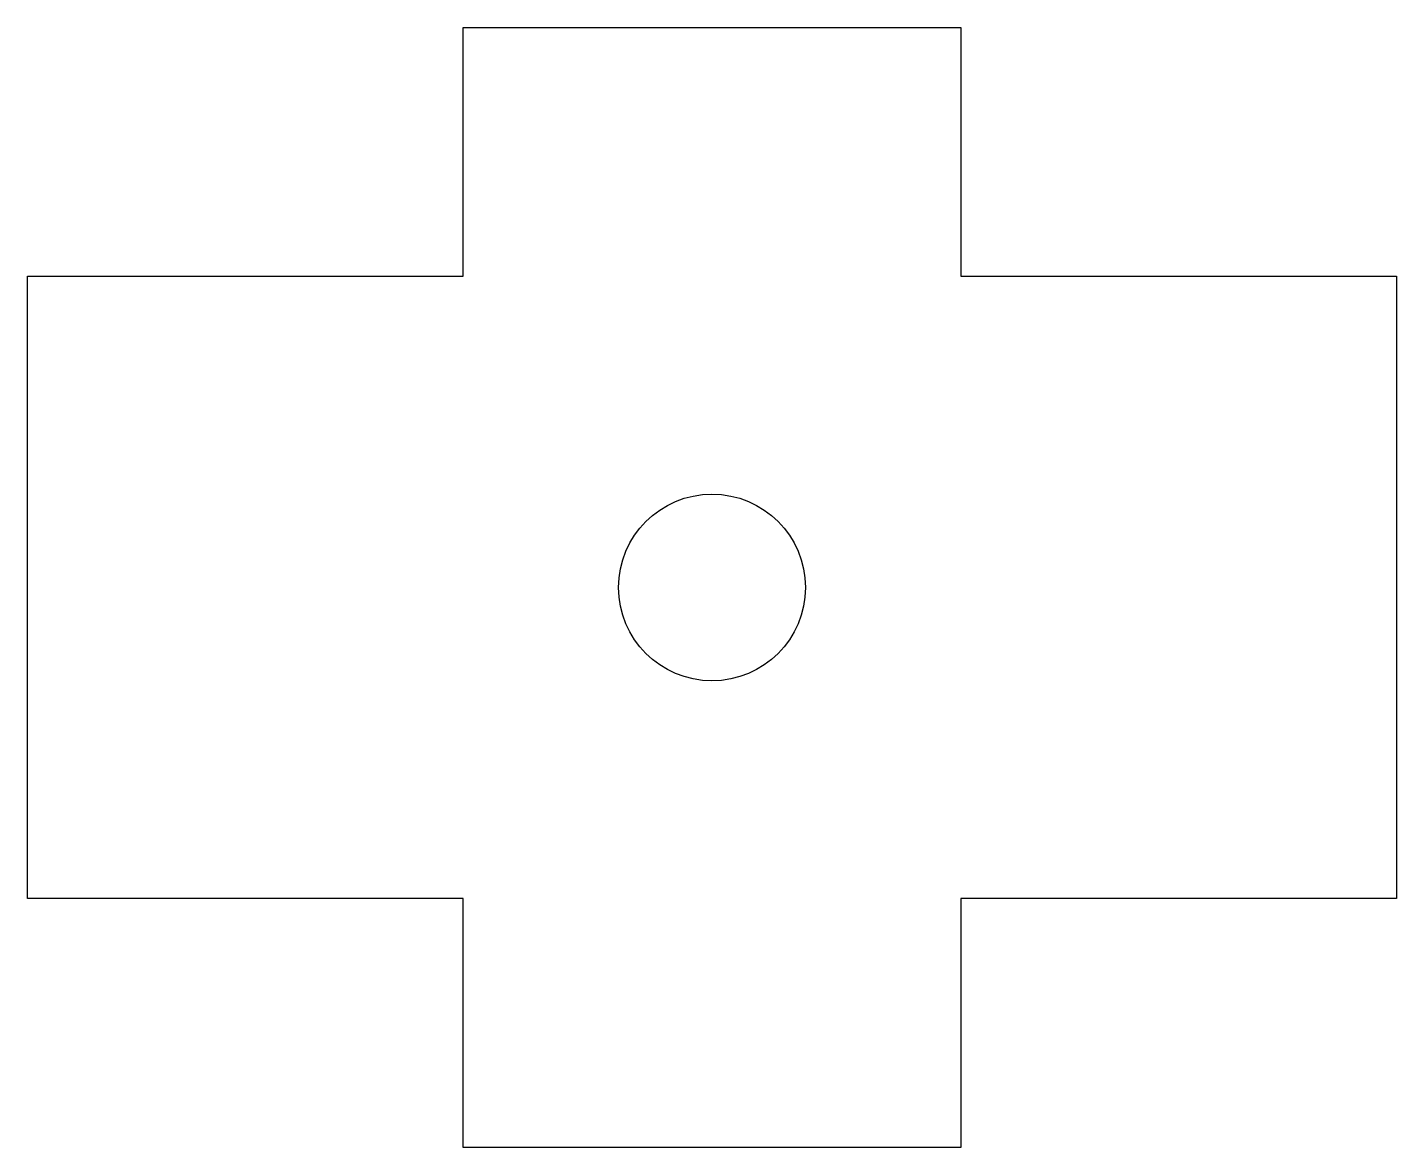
# Model space of a CAD drawing. Header units: millimetres. Extents: x 115.7 to 137.7, y -15.3 to 2.7.
import ezdxf

# ---------------------------------------------------------------- set-up
doc = ezdxf.new("R2010")
doc.units = ezdxf.units.MM
doc.layers.get('0').update_dxf_attribs({"linetype": 'CONTINUOUS'})

msp = doc.modelspace()

# ---------------------------------------------------------------- linework, layer by layer
msp.add_lwpolyline([(122.666, 2.719), (130.666, 2.719), (130.666, -1.281), (137.666, -1.281), (137.666, -11.281), (130.666, -11.281), (130.666, -15.281), (122.666, -15.281), (122.666, -11.281), (115.666, -11.281), (115.666, -1.281), (122.666, -1.281)], close=True)
msp.add_circle((126.666, -6.281), 1.5)

doc.saveas('drawing.dxf')
